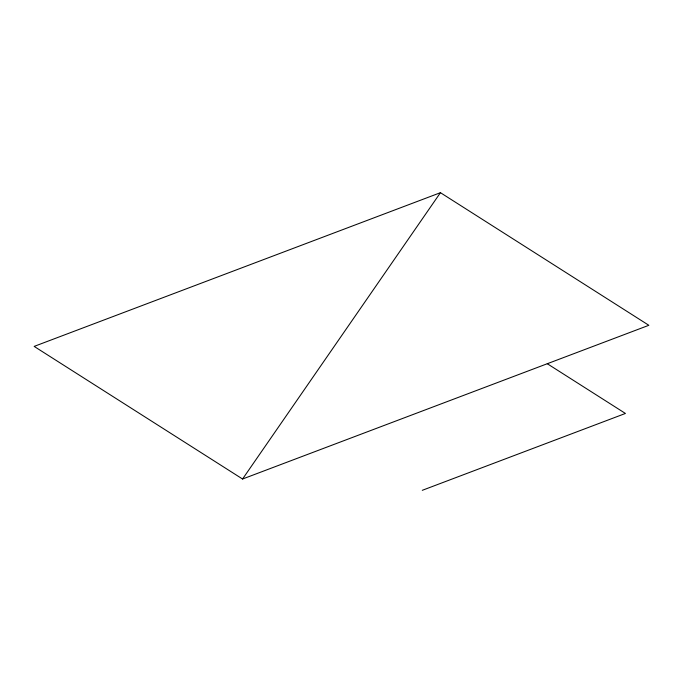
<?xml version="1.0" encoding="UTF-8"?>
<svg xmlns="http://www.w3.org/2000/svg" width="683" height="683" viewBox="0 0 683 683"><rect width="100%" height="100%" fill="white"/><g stroke="black" fill="none" stroke-linecap="round" stroke-linejoin="round"><path stroke-width="1.02" d="M242.559 479.014L440.441 192.683L648.85 325.296L242.559 479.014L34.15 346.401L440.441 192.683M422.282 490.317L625.432 413.454L547.279 363.723"/></g></svg>
